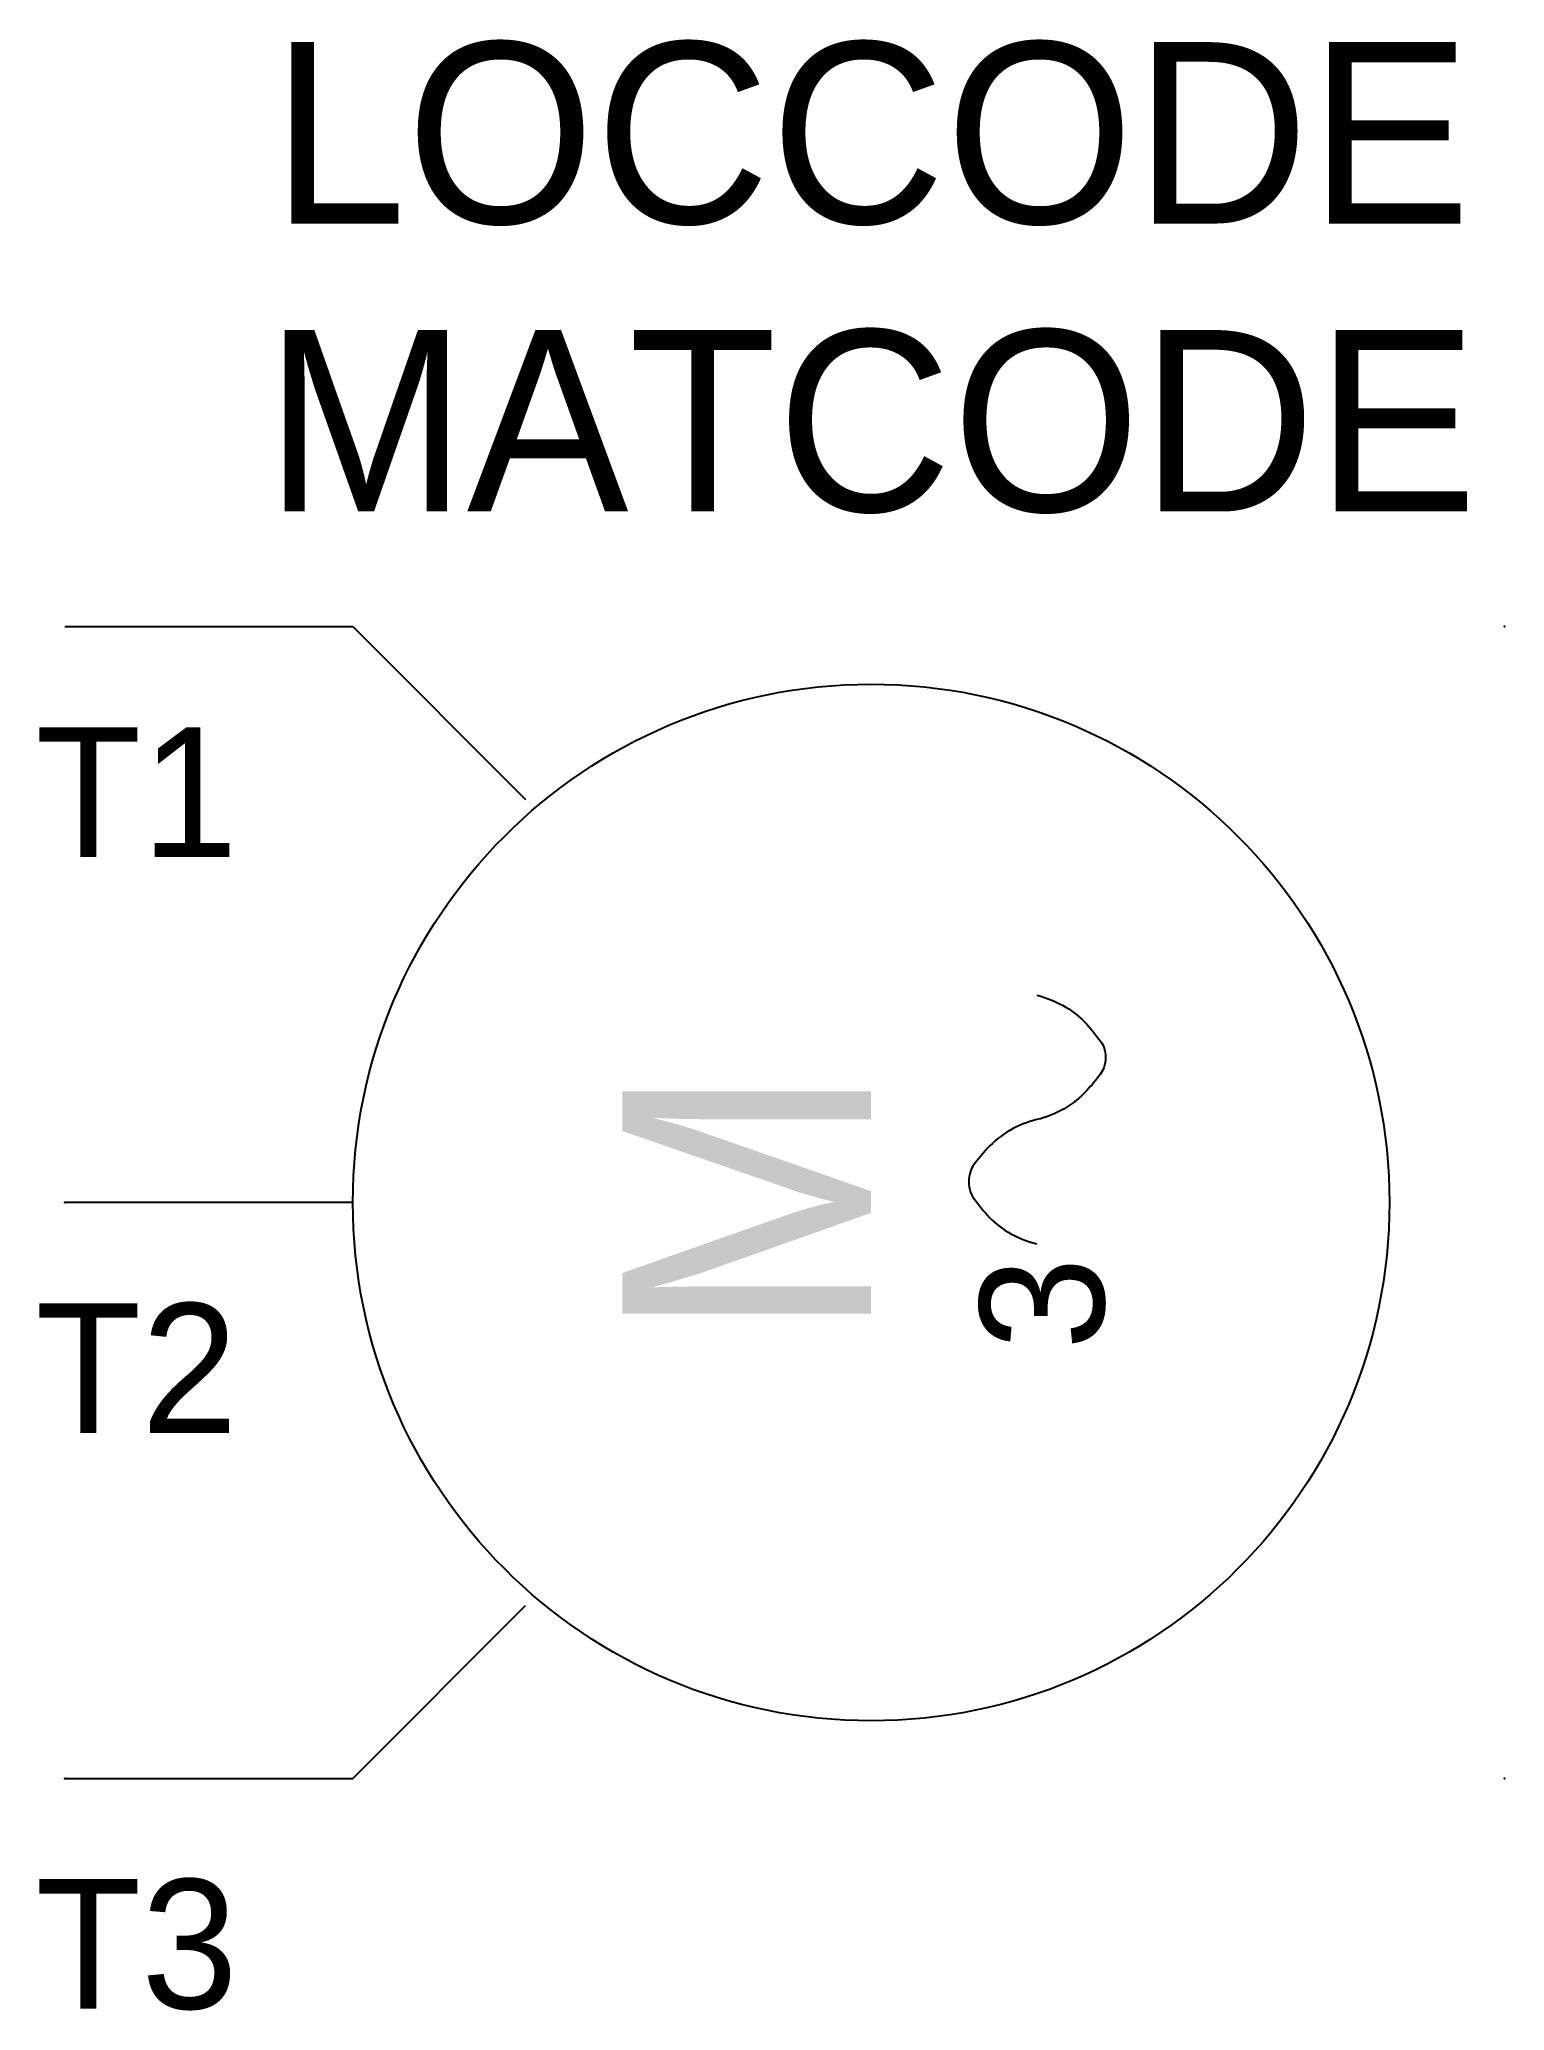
# Model space of a CAD drawing. Extents: x -0.4 to 25, y -4 to 30.2.
import ezdxf
from ezdxf.enums import TextEntityAlignment as Align

# ---------------------------------------------------------------- set-up
doc = ezdxf.new("R2010")
doc.units = 0
doc.layers.get('0').update_dxf_attribs({"linetype": 'CONTINUOUS'})
doc.layers.add('C', color=6, linetype='CONTINUOUS')
doc.layers.add('T2', color=1, linetype='CONTINUOUS')

msp = doc.modelspace()

# ---------------------------------------------------------------- linework, layer by layer
at = {"color": 0, "linetype": 'CONTINUOUS'}
for p, q in [((0, 20), (5, 20)), ((5, 20), (8, 17)), ((5, 0), (8, 3)), ((0, 0), (5, 0))]:
    msp.add_line(p, q, dxfattribs=at)
at = {"color": 0}
msp.add_line((5, 10), (0, 10), dxfattribs=at)
msp.add_lwpolyline([(16.88, 13.6, -0.067678), (17.38, 13.393, -0.07813), (17.744, 13.096, -0.022658), (17.985, 12.801, -0.075785), (18.039, 12.7, -0.084616), (18.07, 12.52, -0.084616), (18.039, 12.34, -0.075785), (17.978, 12.225, -0.027029), (17.744, 11.944, -0.148278), (16.88, 11.44, 0.150227), (16.016, 10.936, 0.027406), (15.785, 10.657, 0.0758), (15.724, 10.54, 0.083262), (15.694, 10.36, 0.083262), (15.724, 10.18, 0.0758), (15.777, 10.079, 0.022751), (16.016, 9.784, 0.079374), (16.379, 9.486, 0.06867), (16.88, 9.28, 0.06867)], format="xyb", dxfattribs=at)
at = {"color": 0, "linetype": 'CONTINUOUS'}
msp.add_circle((14, 10), 9, dxfattribs=at)
at = {"layer": 'C', "color": 0, "linetype": 'CONTINUOUS'}
for p in [(25, 20), (0, 10), (0, 0), (25, 0)]:
    msp.add_point(p, dxfattribs=at)

# ---------------------------------------------------------------- texts
at = {"color": 0}
msp.add_text('M', height=4.32, rotation=90, dxfattribs=at).set_placement((14, 10), align=Align.CENTER)
msp.add_text('3', height=2.16, rotation=90, dxfattribs=at).set_placement((16.965, 8.246), align=Align.MIDDLE)
at = {"color": 0, "linetype": 'CONTINUOUS'}
for tag, p in [('LOCCODE', (14, 27)), ('MATCODE', (14, 22))]:
    msp.add_attdef(tag, text='', height=3.15, dxfattribs=at).set_placement(p, align=Align.CENTER)
at = {"layer": 'T2', "color": 0, "linetype": 'CONTINUOUS'}
for tag, p in [('T1', (3, 16)), ('T2', (3, 6)), ('T3', (3, -4))]:
    msp.add_attdef(tag, text='', height=2.25, dxfattribs=at).set_placement(p, align=Align.RIGHT)

doc.saveas('drawing.dxf')
